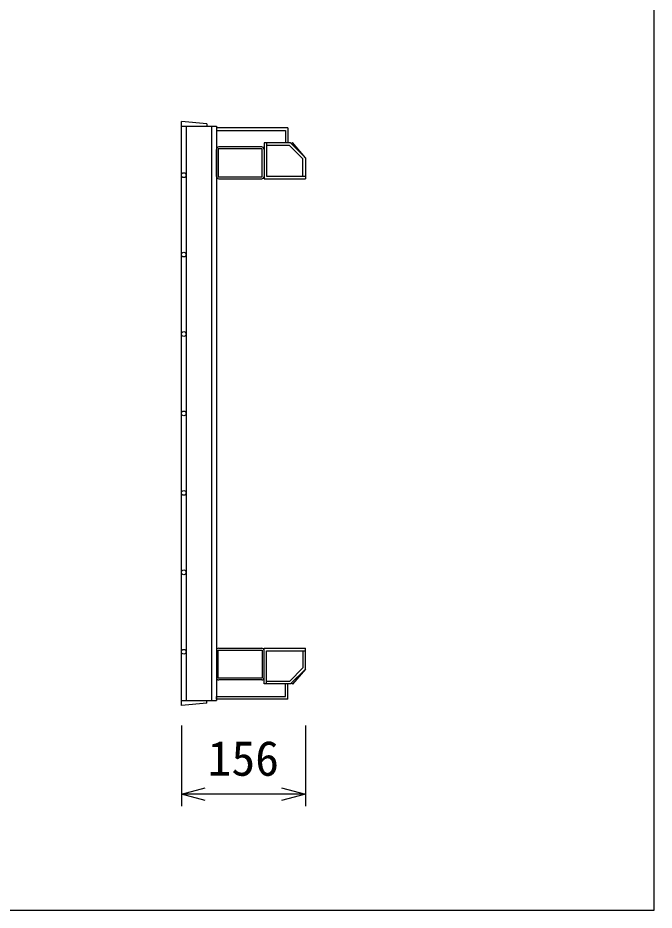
# Model space of a CAD drawing. Units: millimetres, scale not verified. Extents: x -16800 to 16800, y -5940 to 5940.
# Drawn here: x -2395 to -1595, y 856 to 1979 of the extents above; entities that cross this region are included whole.
import ezdxf
from ezdxf.enums import TextEntityAlignment as Align

# ---------------------------------------------------------------- set-up
doc = ezdxf.new("R2010")
doc.units = ezdxf.units.MM
doc.header["$LTSCALE"] = 20
for name, color, linetype, lineweight in [('0-0_DIM', 7, 'Continuous', 25), ('0-2_HATCH', 6, 'Continuous', 25), ('0-6_TXT', 7, 'Continuous', 25)]:
    doc.layers.add(name, color=color, linetype=linetype, lineweight=lineweight)
doc.styles.add('ＭＳ ゴシック', font='')
doc.styles.get('ＭＳ ゴシック').set_extended_font_data('MS Gothic')

msp = doc.modelspace()

# ---------------------------------------------------------------- linework, layer by layer
at = {"layer": '0-0_DIM'}
for p, q in [((-2189.46, 1088.67), (-2189.46, 987.08)), ((-2033.46, 1088.67), (-2033.46, 987.08)), ((-2033.46, 1002.08), (-2189.46, 1002.08))]:
    msp.add_line(p, q, dxfattribs=at)
for points in [[(-2159.46, 994.04), (-2189.46, 1002.08), (-2159.46, 1010.12)], [(-2063.46, 1010.12), (-2033.46, 1002.08), (-2063.46, 994.04)]]:
    msp.add_lwpolyline(points, dxfattribs=at)
at = {"layer": '0-2_HATCH'}
for p, q in [((-2157.46, 1845.89), (-2189.46, 1848.89)), ((-2189.46, 1842.89), (-2145.46, 1842.89)), ((-2183.46, 1842.89), (-2183.46, 1119.89)), ((-2157.46, 1845.89), (-2157.46, 1842.89)), ((-2151.46, 1842.89), (-2151.46, 1119.89)), ((-2145.46, 1842.89), (-2145.46, 1119.89)), ((-2145.46, 1840.89), (-2145.46, 1837.69)), ((-2055.46, 1840.89), (-2145.46, 1840.89)), ((-2145.46, 1837.69), (-2058.66, 1837.69)), ((-2058.66, 1837.69), (-2058.66, 1821.89)), ((-2055.46, 1840.89), (-2055.46, 1821.89)), ((-2085.46, 1821.89), (-2085.46, 1776.89)), ((-2052.26, 1821.89), (-2085.46, 1821.89)), ((-2082.26, 1821.89), (-2082.26, 1780.09)), ((-2052.26, 1821.89), (-2033.46, 1803.09)), ((-2049.64, 1822.37), (-2051.32, 1820.95)), ((-2033.46, 1803.09), (-2049.64, 1822.37)), ((-2145.46, 1779.89), (-2145.46, 1813.89)), ((-2088.46, 1816.89), (-2142.46, 1816.89)), ((-2053.59, 1818.69), (-2082.26, 1818.69)), ((-2053.59, 1818.69), (-2036.66, 1801.77)), ((-2036.66, 1780.09), (-2036.66, 1801.77)), ((-2033.46, 1803.09), (-2033.46, 1776.89)), ((-2142.46, 1776.89), (-2088.46, 1776.89)), ((-2085.46, 1776.89), (-2033.46, 1776.89)), ((-2082.26, 1780.09), (-2033.46, 1780.09)), ((-2145.46, 1182.89), (-2145.46, 1148.89)), ((-2142.46, 1185.89), (-2088.46, 1185.89)), ((-2085.46, 1140.89), (-2085.46, 1185.89)), ((-2085.46, 1185.89), (-2033.46, 1185.89)), ((-2082.26, 1140.89), (-2082.26, 1182.69)), ((-2082.26, 1182.69), (-2033.46, 1182.69)), ((-2036.66, 1182.69), (-2036.66, 1161.02)), ((-2033.46, 1159.69), (-2033.46, 1185.89)), ((-2053.59, 1144.09), (-2036.66, 1161.02)), ((-2052.26, 1140.89), (-2033.46, 1159.69)), ((-2033.46, 1159.69), (-2049.64, 1140.41)), ((-2088.46, 1145.89), (-2142.46, 1145.89)), ((-2052.26, 1140.89), (-2085.46, 1140.89)), ((-2053.59, 1144.09), (-2082.26, 1144.09)), ((-2058.66, 1125.09), (-2058.66, 1140.89)), ((-2055.46, 1121.89), (-2055.46, 1140.89)), ((-2049.64, 1140.41), (-2051.32, 1141.83)), ((-2145.46, 1125.09), (-2058.66, 1125.09)), ((-2145.46, 1121.89), (-2145.46, 1125.09)), ((-2189.46, 1119.89), (-2145.46, 1119.89)), ((-2157.46, 1116.89), (-2157.46, 1119.89)), ((-2055.46, 1121.89), (-2145.46, 1121.89))]:
    msp.add_line(p, q, dxfattribs=at)
msp.add_lwpolyline([(-2157.46, 1116.89), (-2189.46, 1113.89), (-2189.46, 1848.89)], dxfattribs=at)
for points in [[(-2087.76, 1779.19), (-2087.76, 1814.59), (-2143.16, 1814.59), (-2143.16, 1779.19)], [(-2087.76, 1183.59), (-2087.76, 1148.19), (-2143.16, 1148.19), (-2143.16, 1183.59)]]:
    msp.add_lwpolyline(points, close=True, dxfattribs=at)
for centre in [(-2186.46, 1781.39), (-2186.46, 1681.39), (-2186.46, 1581.39), (-2186.46, 1481.39), (-2186.46, 1381.39), (-2186.46, 1281.39), (-2186.46, 1181.39)]:
    msp.add_circle(centre, 3, dxfattribs=at)
for centre, start, end in [((-2142.46, 1813.89), 90, 180), ((-2088.46, 1813.89), 0, 90), ((-2142.46, 1779.89), 180, 270), ((-2088.46, 1779.89), 270, 0), ((-2142.46, 1182.89), 90, 180), ((-2088.46, 1182.89), 0, 90), ((-2142.46, 1148.89), 180, 270), ((-2088.46, 1148.89), 270, 0)]:
    msp.add_arc(centre, 3, start, end, dxfattribs=at)
at = {"layer": '0-6_TXT'}
msp.add_lwpolyline([(-4094.71, 856.11), (-1594.71, 856.11), (-1594.71, 3956.11), (-4094.71, 3956.11)], close=True, dxfattribs=at)

# ---------------------------------------------------------------- texts
at = {"layer": '0-0_DIM', "style": 'ＭＳ ゴシック'}
msp.add_text('156', height=43.99, dxfattribs=at).set_placement((-2156.46, 1012.08), align=Align.BOTTOM_LEFT)

doc.saveas('drawing.dxf')
